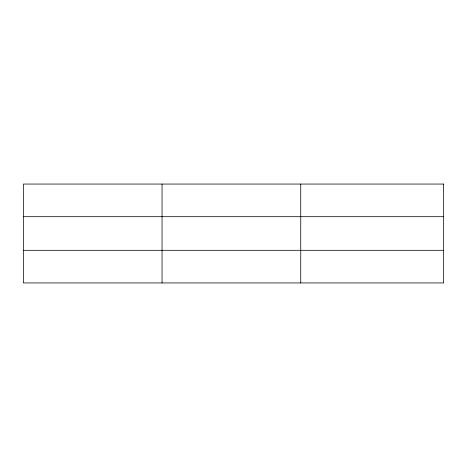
<?xml version="1.0" encoding="UTF-8"?>
<svg xmlns="http://www.w3.org/2000/svg" width="467" height="467" viewBox="0 0 467 467"><rect width="100%" height="100%" fill="white"/><g stroke="black" fill="none" stroke-linecap="round" stroke-linejoin="round"><path stroke-width="0.7" d="M162.049 184.062L162.049 282.938M300.748 184.062L300.748 282.938M23.35 216.694L443.65 216.694M23.35 250.306L443.65 250.306M443.65 184.062L443.65 282.938L23.35 282.938L23.35 184.062L443.65 184.062"/></g></svg>
